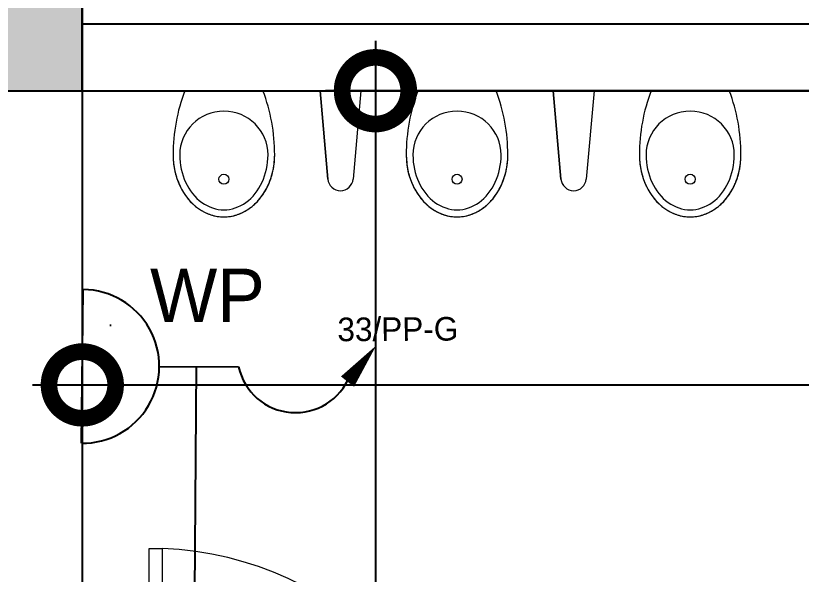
# Model space of a CAD drawing. Header units: metres. Extents: x 15.7 to 112.1, y 4.7 to 71.5.
# Drawn here: x 50.594 to 52.952, y 48.396 to 50.072 of the extents above; entities that cross this region are included whole.
import ezdxf

# ---------------------------------------------------------------- set-up
doc = ezdxf.new("R2010")
doc.units = ezdxf.units.M
doc.layers.get('0').update_dxf_attribs({"color": 3})
doc.layers.add('00', color=252, linetype='Continuous')
doc.layers.add('E-SOCKET', color=3, linetype='Continuous')
for name, color, linetype, lineweight in [('A-DIM', 7, 'Continuous', 5), ('A-DOOR', 5, 'Continuous', 5), ('A-FIXT', 1, 'Continuous', 9)]:
    doc.layers.add(name, color=color, linetype=linetype, lineweight=lineweight)
doc.styles.add('Calibri', font='calibri.ttf', dxfattribs={"height": 0.212639})
doc.dimstyles.new('ECG_Dimn-Detl-100', dxfattribs={"dimscale": 0.3048, "dimtxt": 0.25, "dimasz": 1.312336, "dimexe": 0.492126, "dimexo": 0.0625, "dimgap": 0, "dimtad": 1, "dimdec": 0, "dimlfac": 1000, "dimzin": 0, "dimdsep": 46, "dimtxsty": 'Calibri', "dimblk1": 'DOTSMALL', "dimblk2": 'DOTSMALL', "dimsah": 1, "dimcen": 0.09, "dimdle": 0.492126, "dimazin": 0, "dimtfac": 1, "dimtdec": 4, "dimtix": 1, "dimtmove": 0, "dimatfit": 3, "dimfxl": 0.492126, "dimfxlon": 1, "dimtvp": 1, "dimtolj": 1, "dimtzin": 0, "dimarcsym": 2})

# ---------------------------------------------------------------- blocks, each defined once
blk = doc.blocks.new('Urinal _2_ - Urinal _2_-2082308-GROUND FLOOR PLAN')
at = {"layer": 'A-FIXT'}
blk.add_circle((0, -0.2683), 0.015, dxfattribs=at)
for centre, start, end in [((0.3924, -0.195), 159.3261, 180), ((0.3924, -0.195), 159.3261, 180), ((-0.3924, -0.195), 360, 20.6739), ((-0.3924, -0.195), 360, 20.6739)]:
    blk.add_arc(centre, 0.5449, start, end, dxfattribs=at)
for major_axis, ratio, start_param, end_param in [((-0.1325, 0), 0.987707, 3.141593, 6.283185), ((0, 0.1862), 0.819068, 1.570796, 4.712389), ((0, 0.165), 0.80303, 1.570796, 4.712389)]:
    blk.add_ellipse((0, -0.195), major_axis=major_axis, ratio=ratio, start_param=start_param, end_param=end_param, dxfattribs=at)
blk.add_open_spline([(-0.1525, -0.195), (-0.1525, -0.2026), (-0.1519, -0.2139), (-0.1501, -0.2287), (-0.1482, -0.2396), (-0.1457, -0.2504), (-0.1427, -0.2611), (-0.1391, -0.2715), (-0.1351, -0.2816), (-0.1306, -0.2913), (-0.1256, -0.3008), (-0.1201, -0.3099), (-0.1142, -0.3185), (-0.1079, -0.3267), (-0.1012, -0.3344), (-0.0941, -0.3417), (-0.0867, -0.3483), (-0.079, -0.3544), (-0.0709, -0.3599), (-0.0626, -0.3649), (-0.0541, -0.3692), (-0.0454, -0.3728), (-0.0365, -0.3759), (-0.0275, -0.3783), (-0.0184, -0.3799), (-0.0093, -0.3809), (0, -0.3813), (0.0093, -0.3809), (0.0184, -0.3799), (0.0275, -0.3783), (0.0365, -0.3759), (0.0454, -0.3728), (0.0548, -0.3689), (0.0647, -0.3638), (0.075, -0.3573), (0.0848, -0.3499), (0.0941, -0.3417), (0.1029, -0.3326), (0.1112, -0.3227), (0.1187, -0.3122), (0.1256, -0.3009), (0.1318, -0.2889), (0.1372, -0.2766), (0.1419, -0.2637), (0.1457, -0.2504), (0.1487, -0.2369), (0.1516, -0.2186), (0.1525, -0.2046), (0.1525, -0.195)], degree=3, knots=[0, 0, 0, 0, 0.038462, 0.057692, 0.076923, 0.096154, 0.115385, 0.134615, 0.153846, 0.173077, 0.192308, 0.211538, 0.230769, 0.25, 0.269231, 0.288462, 0.307692, 0.326923, 0.346154, 0.365385, 0.384615, 0.403846, 0.423077, 0.442308, 0.461538, 0.480769, 0.5, 0.519231, 0.538462, 0.557692, 0.576923, 0.596154, 0.615385, 0.639423, 0.663462, 0.6875, 0.711538, 0.735577, 0.759615, 0.783654, 0.807692, 0.831731, 0.855769, 0.879808, 0.903846, 0.927885, 0.951923, 1, 1, 1, 1], dxfattribs=at)
blk = doc.blocks.new('Urinal Screen _1_ - Urinal Screen _1_-2083896-GROUND FLOOR PLAN')
at = {"layer": 'A-FIXT'}
for p, q in [((-0.0612, 0.0001), (-0.038, 0.2652)), ((-0.0612, 0.0001), (-0.038, 0.2652)), ((0.038, 0.2652), (0.0612, 0.0001)), ((0.0612, 0.0001), (0.038, 0.2652)), ((0.0612, 0.0001), (-0.0612, 0.0001)), ((-0.0612, 0.0001), (0.0612, 0.0001))]:
    blk.add_line(p, q, dxfattribs=at)
blk.add_arc((0, 0.2618), 0.0382, 5, 175, dxfattribs=at)
blk.add_arc((0, 0.2618), 0.0382, 5, 175, dxfattribs=at)
blk = doc.blocks.new('Single-Flush-Partition - 1000_ 2201-2763526-GROUND FLOOR PLAN')
at = {"layer": 'A-DOOR'}
for p, q in [((0.46, -0.025), (0.46, -1.0259)), ((0.5, -0.025), (0.46, -0.025)), ((0.5, -0.025), (0.5, -1.0259)), ((0.5, -1.0259), (0.46, -1.0259))]:
    blk.add_line(p, q, dxfattribs=at)
blk.add_arc((0.5, -0.025), 1.0017, 180, 267.7114, dxfattribs=at)
blk = doc.blocks.new('_DotSmall')
at = {"color": 0, "linetype": 'ByBlock', "const_width": 0.5}
blk.add_lwpolyline([(-0.0625, 0, 1), (0.0625, 0, 1)], format="xyb", close=True, dxfattribs=at)

msp = doc.modelspace()

# ---------------------------------------------------------------- hatches: boundary and pattern name
h = msp.add_hatch()
h.set_pattern_fill('ANSI31', color=3, scale=0.04614, angle=-70.6968)
h.set_pattern_definition([(334.303, (50.79431, 49.02143), (0.06352, 0.132005), [])])
edge = h.paths.add_edge_path()
edge.add_arc((50.7943, 49.0201), 0.2307, 344.7912, 449.3032)
edge.add_line((50.7971, 49.2507), (50.7971, 49.2521))
edge.add_arc((50.7947, 49.0214), 0.2307, -15.563, 89.393, ccw=False)
at = {"layer": '00'}
msp.add_hatch(color=256, dxfattribs=at).paths.add_polyline_path([(50.7939, 49.8473), (50.7939, 50.2473), (50.0939, 50.2473), (50.0939, 49.8473), (50.6309, 49.8473)], flags=0)

# ---------------------------------------------------------------- linework, layer by layer
for points, format in [([(51.6765, 49.0829, 0, 0.05, 0), (51.59, 48.9742, 0.05, 0.05, 0)], "xyseb"), ([(58.3248, 47.3385), (51.1751, 47.3385, -0.416258), (51.1251, 47.3889), (51.1365, 49.0193)], "xyb")]:
    msp.add_lwpolyline(points, format=format)
msp.add_arc((51.4341, 49.0563), 0.1752, 192.507, 338.4354)
for p, q in [((50.7939, 50.0473), (50.7939, 50.2473)), ((55.7439, 50.0473), (50.7939, 50.0473)), ((50.7939, 49.8473), (50.7939, 50.0473)), ((50.0939, 49.8473), (50.5939, 49.8473)), ((50.5939, 49.8473), (50.7939, 49.8473)), ((50.7939, 49.8473), (53.0439, 49.8473)), ((50.7939, 49.8473), (50.7939, 45.5973))]:
    msp.add_line(p, q, dxfattribs=at)
at = {"layer": 'E-SOCKET', "color": 3}
for points in [[(50.7911, 48.7894), (50.7967, 49.2507)], [(51.025, 49.0201), (51.263, 49.0184)]]:
    msp.add_lwpolyline(points, dxfattribs=at)
msp.add_arc((50.7943, 49.0201), 0.2307, 269.2134, 89.393, dxfattribs=at)

# ---------------------------------------------------------------- block references
at = {"layer": '00'}
for p in [(51.2189, 49.8499), (51.9189, 49.8499), (52.6189, 49.8499)]:
    msp.add_blockref('Urinal _2_ - Urinal _2_-2082308-GROUND FLOOR PLAN', p, dxfattribs=at)
at = {"layer": '00', "rotation": 180}
for name, p in [('Urinal Screen _1_ - Urinal Screen _1_-2083896-GROUND FLOOR PLAN', (51.5689, 49.8473)), ('Urinal Screen _1_ - Urinal Screen _1_-2083896-GROUND FLOOR PLAN', (52.2689, 49.8473)), ('Single-Flush-Partition - 1000_ 2201-2763526-GROUND FLOOR PLAN', (51.4949, 47.4473))]:
    msp.add_blockref(name, p, dxfattribs=at)

# ---------------------------------------------------------------- texts
msp.add_text('33/PP-G', height=0.07079, rotation=0.3451).set_placement((51.5599, 49.0954))
at = {"insert": (50.9972, 49.3133), "char_height": 0.16, "attachment_point": 1}
msp.add_mtext_dynamic_manual_height_columns('WP', width=0.250038, gutter_width=0.8, heights=[0], dxfattribs=at)

# ---------------------------------------------------------------- dimensions: what is measured, and where the dimension line sits
at = {"layer": 'A-DIM'}
msp.add_linear_dim(base=(51.6738, 45.3973), p1=(51.8238, 49.8473), p2=(51.8238, 45.3973), angle=90, dimstyle='ECG_Dimn-Detl-100', override={"dimpost": '<>', "dimfxl": 4.45}, dxfattribs=at).render()
msp.add_linear_dim(base=(56.3939, 48.9643), p1=(50.7939, 49.1143), p2=(56.3939, 49.1143), dimstyle='ECG_Dimn-Detl-100', override={"dimpost": '<>', "dimfxl": 5.6}, dxfattribs=at).render()

doc.saveas('drawing.dxf')
